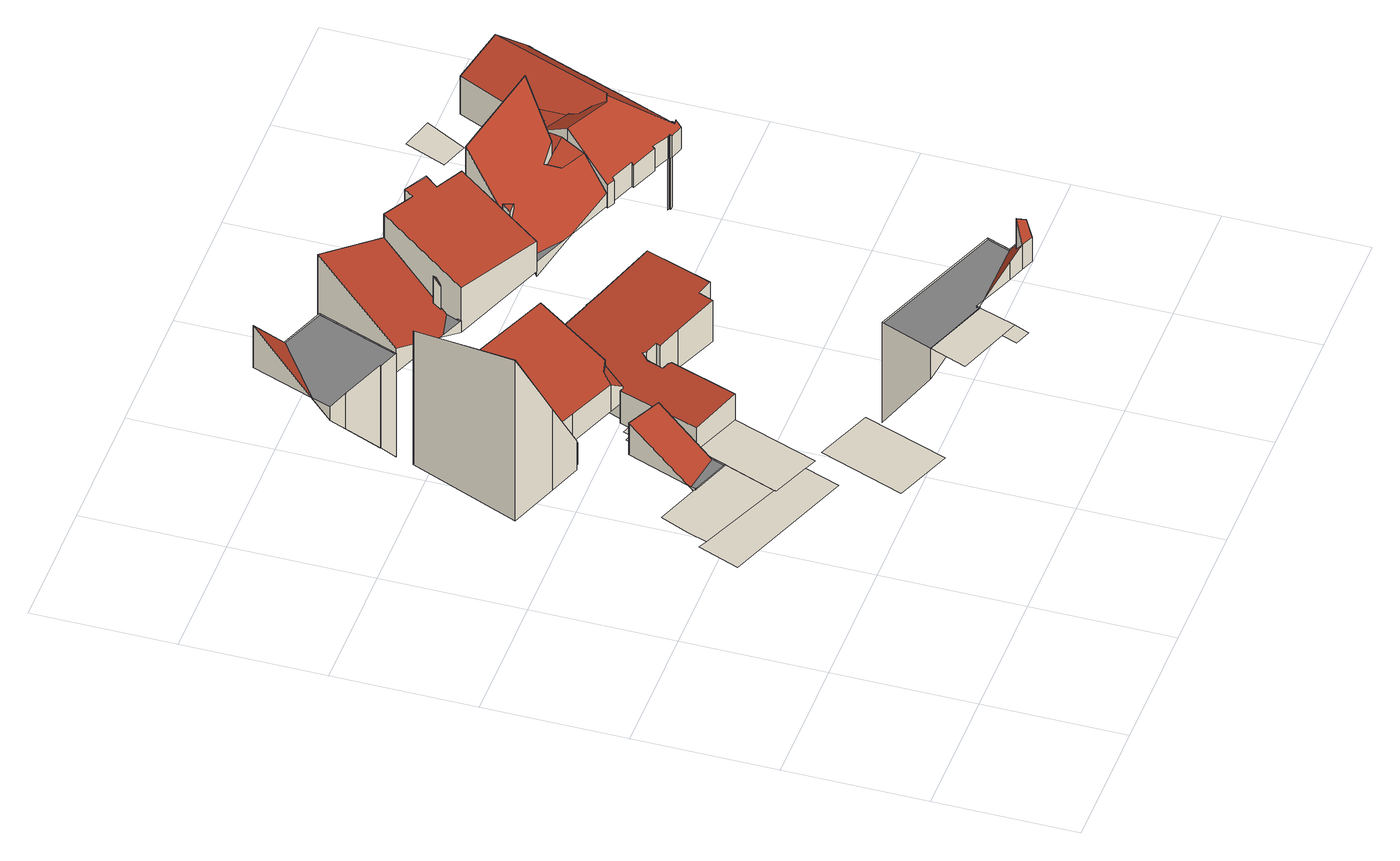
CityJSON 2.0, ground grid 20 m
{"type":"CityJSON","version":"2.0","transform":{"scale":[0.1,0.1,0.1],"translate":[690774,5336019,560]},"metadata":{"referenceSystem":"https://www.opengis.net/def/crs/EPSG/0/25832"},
"CityObjects":{
"building1":{"type":"Building","attributes":{"area_m2":55.53,"max_x":690797.88,"max_y":5336030,"min_x":690786.38,"min_y":5336021.5,"rf_extrusion_mode":"skip","rf_force_lod11":false,"rf_h_ground":605.17,"rf_h_pc_98p":0,"rf_h_roof_50p":0,"rf_h_roof_70p":0,"rf_h_roof_max":0,"rf_h_roof_min":0,"rf_is_glass_roof":false,"rf_nodata_frac":0.928,"rf_nodata_r":0,"rf_pc_select":"_HIGHEST_YET_INSUFFICIENT_COVERAGE","rf_pc_year":2026,"rf_pointcloud_unusable":true,"rf_pt_density":9.25,"rf_roof_planes":0,"rf_roof_type":"no points","rf_success":true,"rf_t_run":0,"source_file":"690_5336.gml"},"geometry":[{"type":"MultiSurface","lod":"0","boundaries":[[[0,1,2,3]]]}]},
"building2":{"type":"Building","attributes":{"area_m2":118.25,"max_x":690795.81,"max_y":5336057,"min_x":690774.81,"min_y":5336044,"rf_extrusion_mode":"skip","rf_force_lod11":false,"rf_h_ground":574.28,"rf_h_pc_98p":0,"rf_h_roof_50p":0,"rf_h_roof_70p":0,"rf_h_roof_max":0,"rf_h_roof_min":0,"rf_is_glass_roof":false,"rf_nodata_frac":0.964,"rf_nodata_r":0,"rf_pc_select":"_HIGHEST_YET_INSUFFICIENT_COVERAGE","rf_pc_year":2026,"rf_pointcloud_unusable":true,"rf_pt_density":4,"rf_roof_planes":0,"rf_roof_type":"no points","rf_success":true,"rf_t_run":0,"source_file":"690_5336.gml"},"geometry":[{"type":"MultiSurface","lod":"0","boundaries":[[[4,5,6,7,8,9,10]]]}]},
"building3":{"type":"Building","attributes":{"area_m2":5.8,"max_x":690795.94,"max_y":5336022.5,"min_x":690792.81,"min_y":5336019,"rf_extrusion_mode":"skip","rf_force_lod11":false,"rf_h_ground":605.17,"rf_h_pc_98p":0,"rf_h_roof_50p":0,"rf_h_roof_70p":0,"rf_h_roof_max":0,"rf_h_roof_min":0,"rf_is_glass_roof":false,"rf_nodata_frac":0.958,"rf_nodata_r":0,"rf_pc_select":"_HIGHEST_YET_INSUFFICIENT_COVERAGE","rf_pc_year":2026,"rf_pointcloud_unusable":true,"rf_pt_density":4,"rf_roof_planes":0,"rf_roof_type":"no points","rf_success":true,"rf_t_run":0,"source_file":"690_5336.gml"},"geometry":[{"type":"MultiSurface","lod":"0","boundaries":[[[0,11,12,13]]]}]},
"building4":{"type":"Building","attributes":{"area_m2":101.1,"max_x":690793.38,"max_y":5336063.5,"min_x":690778.38,"min_y":5336051.5,"rf_extrusion_mode":"skip","rf_force_lod11":false,"rf_h_ground":574.17,"rf_h_pc_98p":0,"rf_h_roof_50p":0,"rf_h_roof_70p":0,"rf_h_roof_max":0,"rf_h_roof_min":0,"rf_is_glass_roof":false,"rf_nodata_frac":0.955,"rf_nodata_r":0,"rf_pc_select":"_HIGHEST_YET_INSUFFICIENT_COVERAGE","rf_pc_year":2026,"rf_pointcloud_unusable":true,"rf_pt_density":4,"rf_roof_planes":0,"rf_roof_type":"no points","rf_success":true,"rf_t_run":2,"source_file":"690_5336.gml"},"geometry":[{"type":"MultiSurface","lod":"0","boundaries":[[[14,15,16,17,18]]]}]},
"building5":{"type":"Building","attributes":{"area_m2":160.46,"max_x":690811.12,"max_y":5336037.5,"min_x":690788.38,"min_y":5336023,"rf_extrusion_mode":"standard","rf_force_lod11":false,"rf_h_ground":605.17,"rf_h_pc_98p":0,"rf_h_roof_50p":0,"rf_h_roof_70p":0,"rf_h_roof_max":0,"rf_h_roof_min":0,"rf_is_glass_roof":false,"rf_nodata_frac":0.839,"rf_nodata_r":0,"rf_pc_select":"_HIGHEST_YET_INSUFFICIENT_COVERAGE","rf_pc_year":2026,"rf_pointcloud_unusable":false,"rf_pt_density":138.64,"rf_ridgelines":0,"rf_rmse_lod22":0.907,"rf_roof_planes":4,"rf_roof_type":"slanted","rf_success":true,"rf_t_run":4,"rf_volume_lod22":-889.06,"source_file":"690_5336.gml"},"children":["building5-1"]},
"building5-1":{"type":"BuildingPart","parents":["building5"],"geometry":[{"type":"MultiSurface","lod":"2.2","boundaries":[[[19,20,21,22,23,24,25,26,27]],[[19,28,29,20]],[[27,30,31]],[[28,19,31]],[[26,32,27]],[[25,33,34]],[[32,26,34]],[[33,25,24,35]],[[36,37,35]],[[35,24,23,38]],[[20,29,39,21]],[[40,22,41]],[[21,39,41]],[[42,40,37,36]],[[38,23,22,40,42]],[[37,40,41,39,29,28,31,30,27,32,34,33,35]],[[38,42,36,35]]],"semantics":{"surfaces":[{"type":"GroundSurface"},{"type":"WallSurface","on_footprint_edge":true},{"type":"WallSurface","on_footprint_edge":false},{"type":"RoofSurface","rf_azimuth":0.745,"rf_h_roof_50p":599.35,"rf_h_roof_70p":601.69,"rf_h_roof_max":612.93,"rf_h_roof_min":588.84,"rf_slope":56.98},{"type":"RoofSurface","rf_azimuth":199.88,"rf_h_roof_50p":611.34,"rf_h_roof_70p":612.09,"rf_h_roof_max":612.93,"rf_h_roof_min":609.75,"rf_slope":68.07}],"values":[0,1,1,1,1,1,1,1,2,1,1,1,1,2,1,3,4]}}]},
"building6":{"type":"Building","attributes":{"area_m2":212.73,"max_x":690792.81,"max_y":5336096.5,"min_x":690774.56,"min_y":5336076.5,"rf_extrusion_mode":"standard","rf_force_lod11":false,"rf_h_ground":574.47,"rf_h_pc_98p":0,"rf_h_roof_50p":578.88,"rf_h_roof_70p":579.17,"rf_h_roof_max":579.28,"rf_h_roof_min":578.67,"rf_is_glass_roof":false,"rf_nodata_frac":0.926,"rf_nodata_r":0,"rf_pc_select":"_HIGHEST_YET_INSUFFICIENT_COVERAGE","rf_pc_year":2026,"rf_pointcloud_unusable":false,"rf_pt_density":8.25,"rf_ridgelines":0,"rf_rmse_lod22":0.952,"rf_roof_planes":1,"rf_roof_type":"slanted","rf_success":true,"rf_t_run":2,"rf_volume_lod22":2897.31,"source_file":"690_5336.gml"},"children":["building6-1"]},
"building6-1":{"type":"BuildingPart","parents":["building6"],"geometry":[{"type":"Solid","lod":"2.2","boundaries":[[[[43,44,45,46,47,48,49,50]],[[51,48,47,52]],[[53,49,48,51]],[[54,50,49,53]],[[55,44,43,56]],[[52,47,46,57]],[[57,46,45,58]],[[58,45,44,55]],[[56,43,50,54]],[[56,54,53,51,52,57,58,55]]]],"semantics":{"surfaces":[{"type":"GroundSurface"},{"type":"WallSurface","on_footprint_edge":true},{"type":"RoofSurface","rf_azimuth":104,"rf_h_roof_50p":588.08,"rf_h_roof_70p":592.7,"rf_h_roof_max":600.92,"rf_h_roof_min":575,"rf_slope":60.06}],"values":[[0,1,1,1,1,1,1,1,1,2]]}}]},
"building7":{"type":"Building","attributes":{"area_m2":65.28,"max_x":690797.19,"max_y":5336071,"min_x":690787.69,"min_y":5336059,"rf_extrusion_mode":"standard","rf_force_lod11":false,"rf_h_ground":574.28,"rf_h_pc_98p":0,"rf_h_roof_50p":0,"rf_h_roof_70p":0,"rf_h_roof_max":0,"rf_h_roof_min":0,"rf_is_glass_roof":false,"rf_nodata_frac":0.862,"rf_nodata_r":0,"rf_pc_select":"_HIGHEST_YET_INSUFFICIENT_COVERAGE","rf_pc_year":2026,"rf_pointcloud_unusable":false,"rf_pt_density":28.44,"rf_ridgelines":0,"rf_rmse_lod22":0.952,"rf_roof_planes":1,"rf_roof_type":"slanted","rf_success":true,"rf_t_run":5,"rf_volume_lod22":128.75,"source_file":"690_5336.gml"},"children":["building7-1"]},
"building7-1":{"type":"BuildingPart","parents":["building7"],"geometry":[{"type":"MultiSurface","lod":"2.2","boundaries":[[[59,60,61,62]],[[62,63,64]],[[65,59,64]],[[63,62,61,66]],[[60,67,68]],[[66,61,68]],[[59,65,67,60]],[[67,65,64,63,66,68]]],"semantics":{"surfaces":[{"type":"GroundSurface"},{"type":"WallSurface","on_footprint_edge":true},{"type":"RoofSurface","rf_azimuth":188.53,"rf_h_roof_50p":576.37,"rf_h_roof_70p":577.59,"rf_h_roof_max":579.62,"rf_h_roof_min":573.22,"rf_slope":29.36}],"values":[0,1,1,1,1,1,1,2]}}]},
"building8":{"type":"Building","attributes":{"area_m2":98.35,"max_x":690802.12,"max_y":5336063,"min_x":690790.44,"min_y":5336048.5,"rf_extrusion_mode":"skip","rf_force_lod11":false,"rf_h_ground":574.28,"rf_h_pc_98p":0,"rf_h_roof_50p":0,"rf_h_roof_70p":0,"rf_h_roof_max":0,"rf_h_roof_min":0,"rf_is_glass_roof":false,"rf_nodata_frac":0.903,"rf_nodata_r":0,"rf_pc_select":"_HIGHEST_YET_INSUFFICIENT_COVERAGE","rf_pc_year":2026,"rf_pointcloud_unusable":true,"rf_pt_density":26.74,"rf_roof_planes":0,"rf_roof_type":"no planes","rf_success":true,"rf_t_run":1,"source_file":"690_5336.gml"},"geometry":[{"type":"MultiSurface","lod":"0","boundaries":[[[69,70,71,7]]]}]},
"building9":{"type":"Building","attributes":{"area_m2":113.41,"max_x":690807.62,"max_y":5336048,"min_x":690794.75,"min_y":5336033,"rf_extrusion_mode":"skip","rf_force_lod11":false,"rf_h_ground":574.28,"rf_h_pc_98p":0,"rf_h_roof_50p":0,"rf_h_roof_70p":0,"rf_h_roof_max":0,"rf_h_roof_min":0,"rf_is_glass_roof":false,"rf_nodata_frac":0.936,"rf_nodata_r":0,"rf_pc_select":"_HIGHEST_YET_INSUFFICIENT_COVERAGE","rf_pc_year":2026,"rf_pointcloud_unusable":true,"rf_pt_density":4,"rf_roof_planes":0,"rf_roof_type":"no points","rf_success":true,"rf_t_run":0,"source_file":"690_5336.gml"},"geometry":[{"type":"MultiSurface","lod":"0","boundaries":[[[72,73,74,75]]]}]},
"building10":{"type":"Building","attributes":{"area_m2":12.14,"max_x":690798.31,"max_y":5336073,"min_x":690793.38,"min_y":5336069,"rf_extrusion_mode":"skip","rf_force_lod11":false,"rf_h_ground":574.28,"rf_h_pc_98p":0,"rf_h_roof_50p":0,"rf_h_roof_70p":0,"rf_h_roof_max":0,"rf_h_roof_min":0,"rf_is_glass_roof":false,"rf_nodata_frac":0.833,"rf_nodata_r":0,"rf_pc_select":"_HIGHEST_YET_INSUFFICIENT_COVERAGE","rf_pc_year":2026,"rf_pointcloud_unusable":true,"rf_pt_density":8,"rf_roof_planes":0,"rf_roof_type":"no points","rf_success":true,"rf_t_run":0,"source_file":"690_5336.gml"},"geometry":[{"type":"MultiSurface","lod":"0","boundaries":[[[76,62,77,78,79,80]]]}]},
"building11":{"type":"Building","attributes":{"area_m2":177.84,"max_x":690805,"max_y":5336092,"min_x":690786.44,"min_y":5336074.5,"rf_extrusion_mode":"standard","rf_force_lod11":false,"rf_h_ground":575.28,"rf_h_pc_98p":0,"rf_h_roof_50p":579.08,"rf_h_roof_70p":579.62,"rf_h_roof_max":580.38,"rf_h_roof_min":578.42,"rf_is_glass_roof":false,"rf_nodata_frac":0.777,"rf_nodata_r":0,"rf_pc_select":"_HIGHEST_YET_INSUFFICIENT_COVERAGE","rf_pc_year":2026,"rf_pointcloud_unusable":false,"rf_pt_density":77.97,"rf_ridgelines":0,"rf_rmse_lod22":1.52,"rf_roof_planes":10,"rf_roof_type":"slanted","rf_success":true,"rf_t_run":11,"rf_volume_lod22":1228.82,"source_file":"690_5336.gml"},"children":["building11-1"]},
"building11-1":{"type":"BuildingPart","parents":["building11"],"geometry":[{"type":"Solid","lod":"2.2","boundaries":[[[[81,82,83,84,85,86,87,88,89,90]],[[91,82,81,92]],[[93,89,88,94]],[[95,90,89,93]],[[96,85,84,97]],[[92,81,90,95]],[[94,88,87,98]],[[99,97,84,83,100]],[[100,83,82,91]],[[98,87,86,101]],[[101,86,85,96]],[[97,99,102]],[[101,102,99,100,91,92,95,93,94,98]],[[102,101,96,97]]]],"semantics":{"surfaces":[{"type":"GroundSurface"},{"type":"WallSurface","on_footprint_edge":true},{"type":"WallSurface","on_footprint_edge":false},{"type":"RoofSurface","rf_azimuth":197.31,"rf_h_roof_50p":582.32,"rf_h_roof_70p":583.27,"rf_h_roof_max":584.82,"rf_h_roof_min":579.22,"rf_slope":19.39},{"type":"RoofSurface","rf_azimuth":152.1,"rf_h_roof_50p":579.57,"rf_h_roof_70p":579.84,"rf_h_roof_max":580.63,"rf_h_roof_min":578.4,"rf_slope":46.26}],"values":[[0,1,1,1,1,1,1,1,1,1,1,2,3,4]]}}]},
"building12":{"type":"Building","attributes":{"area_m2":165.88,"max_x":690801.81,"max_y":5336120.5,"min_x":690784.88,"min_y":5336104,"rf_extrusion_mode":"standard","rf_force_lod11":false,"rf_h_ground":577.78,"rf_h_pc_98p":0,"rf_h_roof_50p":0,"rf_h_roof_70p":0,"rf_h_roof_max":0,"rf_h_roof_min":0,"rf_is_glass_roof":false,"rf_nodata_frac":0.887,"rf_nodata_r":0,"rf_pc_select":"_HIGHEST_YET_INSUFFICIENT_COVERAGE","rf_pc_year":2026,"rf_pointcloud_unusable":false,"rf_pt_density":38.08,"rf_ridgelines":0,"rf_rmse_lod22":0.726,"rf_roof_planes":2,"rf_roof_type":"slanted","rf_success":true,"rf_t_run":3,"rf_volume_lod22":-842.47,"source_file":"690_5336.gml"},"children":["building12-1"]},
"building12-1":{"type":"BuildingPart","parents":["building12"],"geometry":[{"type":"MultiSurface","lod":"2.2","boundaries":[[[103,104,105,106,107,108,109]],[[103,110,111,104]],[[104,111,112,105]],[[113,106,114]],[[105,112,114]],[[115,107,116]],[[106,113,116]],[[109,117,110,103]],[[108,118,117,109]],[[107,115,118,108]],[[118,115,116,113,114,112,111,110,117]]],"semantics":{"surfaces":[{"type":"GroundSurface"},{"type":"WallSurface","on_footprint_edge":true},{"type":"RoofSurface","rf_azimuth":144.45,"rf_h_roof_50p":572.93,"rf_h_roof_70p":576.03,"rf_h_roof_max":584.65,"rf_h_roof_min":561.2,"rf_slope":53.19}],"values":[0,1,1,1,1,1,1,1,1,1,2]}}]},
"building13":{"type":"Building","attributes":{"area_m2":359.8,"max_x":690824.88,"max_y":5336087.5,"min_x":690795,"min_y":5336060.5,"rf_extrusion_mode":"standard","rf_force_lod11":false,"rf_h_ground":572.33,"rf_h_pc_98p":0,"rf_h_roof_50p":578.17,"rf_h_roof_70p":578.38,"rf_h_roof_max":579.62,"rf_h_roof_min":577.47,"rf_h_roof_ridge":578.17,"rf_is_glass_roof":false,"rf_nodata_frac":0.709,"rf_nodata_r":0,"rf_pc_select":"_HIGHEST_YET_INSUFFICIENT_COVERAGE","rf_pc_year":2026,"rf_pointcloud_unusable":false,"rf_pt_density":55.87,"rf_ridgelines":7,"rf_rmse_lod22":1.63,"rf_roof_planes":30,"rf_roof_type":"slanted","rf_success":true,"rf_t_run":23,"rf_volume_lod22":2110.55,"source_file":"690_5336.gml"},"children":["building13-1"]},
"building13-1":{"type":"BuildingPart","parents":["building13"],"geometry":[{"type":"Solid","lod":"2.2","boundaries":[[[[119,120,121,122,123,124,125,126,127,128,129,130,131,132,133,134,135,136,137,138,139,140,141,142,143]],[[144,127,126,145]],[[146,128,127,144]],[[147,135,134,148]],[[149,136,135,147]],[[150,132,131,151]],[[152,133,132,150]],[[148,134,133,152]],[[153,130,129,154]],[[154,129,128,146]],[[155,120,119,156]],[[151,131,130,153]],[[157,123,122,158]],[[156,119,143,159]],[[145,126,125,160]],[[161,124,123,157]],[[160,125,124,161]],[[158,122,121,162]],[[162,121,120,155]],[[159,143,142,163]],[[163,142,141,164]],[[164,141,140,165]],[[165,140,139,166]],[[167,137,136,149]],[[168,138,137,167]],[[166,139,138,168]],[[166,168,167,149,147,148,152,150,151,153,154,146,144,145,160,161,157,158,162,155,156,159,163,164,165]]]],"semantics":{"surfaces":[{"type":"GroundSurface"},{"type":"WallSurface","on_footprint_edge":true},{"type":"RoofSurface","rf_azimuth":312.53,"rf_h_roof_50p":578.14,"rf_h_roof_70p":578.42,"rf_h_roof_max":579.26,"rf_h_roof_min":577.17,"rf_slope":5.04}],"values":[[0,1,1,1,1,1,1,1,1,1,1,1,1,1,1,1,1,1,1,1,1,1,1,1,1,1,2]]}}]},
"building14":{"type":"Building","attributes":{"area_m2":167.84,"max_x":690814.25,"max_y":5336116,"min_x":690797.38,"min_y":5336099.5,"rf_extrusion_mode":"standard","rf_force_lod11":false,"rf_h_ground":574.62,"rf_h_pc_98p":0,"rf_h_roof_50p":0,"rf_h_roof_70p":0,"rf_h_roof_max":0,"rf_h_roof_min":0,"rf_is_glass_roof":false,"rf_nodata_frac":0.844,"rf_nodata_r":0,"rf_pc_select":"_HIGHEST_YET_INSUFFICIENT_COVERAGE","rf_pc_year":2026,"rf_pointcloud_unusable":false,"rf_pt_density":40,"rf_ridgelines":0,"rf_rmse_lod22":1.54,"rf_roof_planes":3,"rf_roof_type":"slanted","rf_success":true,"rf_t_run":4,"rf_volume_lod22":918.52,"source_file":"690_5336.gml"},"children":["building14-1"]},
"building14-1":{"type":"BuildingPart","parents":["building14"],"geometry":[{"type":"MultiSurface","lod":"2.2","boundaries":[[[169,170,171,172,173,174]],[[175,170,169,176]],[[176,169,174,177]],[[178,171,170,175]],[[179,180,172,171,178,181]],[[173,182,183]],[[177,174,183]],[[184,185,186,187]],[[187,186,180,179]],[[181,178,185,184]],[[172,180,188]],[[182,173,188]],[[181,184,187,179]],[[182,188,180,186,185,178,175,176,177,183]]],"semantics":{"surfaces":[{"type":"GroundSurface"},{"type":"WallSurface","on_footprint_edge":true},{"type":"WallSurface","on_footprint_edge":false},{"type":"RoofSurface","rf_azimuth":153.66,"rf_h_roof_50p":578.81,"rf_h_roof_70p":579.49,"rf_h_roof_max":580.25,"rf_h_roof_min":578.79,"rf_slope":58.12},{"type":"RoofSurface","rf_azimuth":168.29,"rf_h_roof_50p":580.3,"rf_h_roof_70p":582.09,"rf_h_roof_max":587.57,"rf_h_roof_min":573.34,"rf_slope":39.45}],"values":[0,1,1,1,1,1,1,2,2,2,1,1,3,4]}}]},
"building15":{"type":"Building","attributes":{"area_m2":195.93,"max_x":690828.19,"max_y":5336111,"min_x":690809.56,"min_y":5336094,"rf_extrusion_mode":"standard","rf_force_lod11":false,"rf_h_ground":572.67,"rf_h_pc_98p":0,"rf_h_roof_50p":0,"rf_h_roof_70p":0,"rf_h_roof_max":0,"rf_h_roof_min":0,"rf_is_glass_roof":false,"rf_nodata_frac":0.834,"rf_nodata_r":0,"rf_pc_select":"_HIGHEST_YET_INSUFFICIENT_COVERAGE","rf_pc_year":2026,"rf_pointcloud_unusable":false,"rf_pt_density":25.48,"rf_ridgelines":0,"rf_rmse_lod22":1.34,"rf_roof_planes":8,"rf_roof_type":"slanted","rf_success":true,"rf_t_run":5,"rf_volume_lod22":1754.93,"source_file":"690_5336.gml"},"children":["building15-1"]},
"building15-1":{"type":"BuildingPart","parents":["building15"],"geometry":[{"type":"Solid","lod":"2.2","boundaries":[[[[189,182,190,191,192,193,194,195]],[[196,194,193,197]],[[198,195,194,196]],[[197,193,192,199]],[[199,192,191,200]],[[201,182,189,202]],[[200,191,190,203]],[[203,190,182,201]],[[202,189,195,198]],[[202,198,196,197,199,200,203,201]]]],"semantics":{"surfaces":[{"type":"GroundSurface"},{"type":"WallSurface","on_footprint_edge":true},{"type":"RoofSurface","rf_azimuth":180.36,"rf_h_roof_50p":581.82,"rf_h_roof_70p":582.75,"rf_h_roof_max":585.39,"rf_h_roof_min":578.06,"rf_slope":24}],"values":[[0,1,1,1,1,1,1,1,1,2]]}}]},
"building16":{"type":"Building","attributes":{"area_m2":160.98,"max_x":690840.81,"max_y":5336104.5,"min_x":690823.75,"min_y":5336088.5,"rf_extrusion_mode":"standard","rf_force_lod11":false,"rf_h_ground":574.28,"rf_h_pc_98p":0,"rf_h_roof_50p":581.22,"rf_h_roof_70p":581.38,"rf_h_roof_max":581.78,"rf_h_roof_min":577.17,"rf_h_roof_ridge":580.89,"rf_is_glass_roof":false,"rf_nodata_frac":0.599,"rf_nodata_r":0,"rf_pc_select":"_HIGHEST_YET_INSUFFICIENT_COVERAGE","rf_pc_year":2026,"rf_pointcloud_unusable":false,"rf_pt_density":87.5,"rf_ridgelines":1,"rf_rmse_lod22":0.778,"rf_roof_planes":14,"rf_roof_type":"slanted","rf_success":true,"rf_t_run":13,"rf_volume_lod22":1128.59,"source_file":"690_5336.gml"},"children":["building16-1"]},
"building16-1":{"type":"BuildingPart","parents":["building16"],"geometry":[{"type":"MultiSurface","lod":"2.2","boundaries":[[[204,205,206,207,208,209,210,211,212]],[[213,214,215,216]],[[211,217,218]],[[219,212,218]],[[216,215,207,206,220]],[[221,208,207,215]],[[222,223,214,213]],[[223,222,224]],[[225,209,208,221]],[[226,210,209,225]],[[220,206,205,227]],[[228,229,227,230]],[[217,211,210,226]],[[231,204,232]],[[212,219,232]],[[230,227,205,204,231,233]],[[233,231,229,228]],[[225,221,215,214]],[[226,225,214,223,224]],[[233,228,230]],[[229,231,232,219,218,217,226,224,222,213,216,220,227]]],"semantics":{"surfaces":[{"type":"GroundSurface"},{"type":"WallSurface","on_footprint_edge":false},{"type":"WallSurface","on_footprint_edge":true},{"type":"RoofSurface","rf_azimuth":327.01,"rf_h_roof_50p":581.48,"rf_h_roof_70p":581.64,"rf_h_roof_max":591.37,"rf_h_roof_min":580.87,"rf_slope":16.41},{"type":"RoofSurface","rf_azimuth":230.67,"rf_h_roof_50p":581.39,"rf_h_roof_70p":581.53,"rf_h_roof_max":581.97,"rf_h_roof_min":581.01,"rf_slope":14.41},{"type":"RoofSurface","rf_azimuth":172.12,"rf_h_roof_50p":580.41,"rf_h_roof_70p":580.41,"rf_h_roof_max":580.46,"rf_h_roof_min":580.36,"rf_slope":36.71},{"type":"RoofSurface","rf_azimuth":215.18,"rf_h_roof_50p":581.08,"rf_h_roof_70p":584.71,"rf_h_roof_max":591.37,"rf_h_roof_min":572.38,"rf_slope":53.69}],"values":[0,1,2,2,2,2,1,1,2,2,2,1,2,2,2,2,1,3,4,5,6]}}]},
"building17":{"type":"Building","attributes":{"area_m2":28.83,"max_x":690843.75,"max_y":5336116,"min_x":690836.75,"min_y":5336109,"rf_extrusion_mode":"skip","rf_force_lod11":false,"rf_h_ground":575.62,"rf_h_pc_98p":0,"rf_h_roof_50p":0,"rf_h_roof_70p":0,"rf_h_roof_max":0,"rf_h_roof_min":0,"rf_is_glass_roof":false,"rf_nodata_frac":0.939,"rf_nodata_r":0,"rf_pc_select":"_HIGHEST_YET_INSUFFICIENT_COVERAGE","rf_pc_year":2026,"rf_pointcloud_unusable":true,"rf_pt_density":4,"rf_roof_planes":0,"rf_roof_type":"no points","rf_success":true,"rf_t_run":0,"source_file":"690_5336.gml"},"geometry":[{"type":"MultiSurface","lod":"0","boundaries":[[[234,235,236,237,238,239]]]}]},
"building18":{"type":"Building","attributes":{"area_m2":337.88,"max_x":690859.69,"max_y":5336112,"min_x":690836.62,"min_y":5336083,"rf_extrusion_mode":"standard","rf_force_lod11":false,"rf_h_ground":574.22,"rf_h_pc_98p":0,"rf_h_roof_50p":581.62,"rf_h_roof_70p":582.42,"rf_h_roof_max":583.58,"rf_h_roof_min":578.33,"rf_h_roof_ridge":583.9,"rf_is_glass_roof":false,"rf_nodata_frac":0,"rf_nodata_r":0,"rf_pc_select":"PREFERRED_AND_LATEST","rf_pc_year":2026,"rf_pointcloud_unusable":false,"rf_pt_density":1194.3,"rf_ridgelines":9,"rf_rmse_lod22":0.949,"rf_roof_planes":31,"rf_roof_type":"slanted","rf_success":true,"rf_t_run":161,"rf_volume_lod22":2390.22,"source_file":"690_5336.gml"},"children":["building18-1"]},
"building18-1":{"type":"BuildingPart","parents":["building18"],"geometry":[{"type":"Solid","lod":"2.2","boundaries":[[[[240,241,242,243,244,245,246,247,248,249,250,251,252,253,254,255,256,257,258,259,260,261,262,263,264,265,266,267,268,269,270]],[[271,253,252,272]],[[273,265,264,274]],[[275,266,265,273]],[[274,264,263,276]],[[276,263,262,277]],[[278,279,261,260,280,281]],[[281,280,282,283]],[[284,251,250,285]],[[285,250,249,286]],[[287,259,258,288]],[[280,260,259,287]],[[289,255,254,290]],[[290,254,253,271]],[[291,256,255,289]],[[292,293,294,295]],[[272,252,251,284]],[[286,249,248,296]],[[297,267,266,275]],[[277,262,261,279]],[[298,257,256,291]],[[299,245,244,300]],[[245,301,302,246]],[[288,258,257,298]],[[246,302,293,247]],[[295,294,301,245,299]],[[296,248,303,293,292]],[[247,293,303,248]],[[304,269,268,305]],[[306,270,269,304]],[[300,244,243,307,308]],[[308,307,309]],[[310,240,270,306]],[[307,243,242,311]],[[311,242,241,312]],[[313,314,315]],[[305,268,267,297]],[[283,282,316,317]],[[317,316,318,279,278]],[[318,316,319]],[[320,321,322]],[[314,313,323]],[[321,320,323]],[[312,241,240,310]],[[324,325,326]],[[327,328,325,324]],[[328,327,329]],[[303,293,302,301,294,293]],[[317,278,281,283]],[[319,316,282,280,287,288,298,315]],[[328,329,276,277,279,318,319,315,314,323,320,322,325]],[[326,291,289,290,271,272,284,285,286,296,292,295,299,300,308,309,327,324]],[[329,327,309,307,311,312,310,306,304,305,297,275,273,274,276]],[[291,326,325,322,321,323,313,315,298]]]],"semantics":{"surfaces":[{"type":"GroundSurface"},{"type":"WallSurface","on_footprint_edge":true},{"type":"WallSurface","on_footprint_edge":false},{"type":"RoofSurface","rf_azimuth":272.59,"rf_h_roof_50p":565.76,"rf_h_roof_70p":565.79,"rf_h_roof_max":565.93,"rf_h_roof_min":565.67,"rf_slope":30.02},{"type":"RoofSurface","rf_azimuth":132.71,"rf_h_roof_50p":582.35,"rf_h_roof_70p":582.35,"rf_h_roof_max":582.38,"rf_h_roof_min":582.3,"rf_slope":4.25},{"type":"RoofSurface","rf_azimuth":23.1,"rf_h_roof_50p":581.17,"rf_h_roof_70p":581.23,"rf_h_roof_max":582.3,"rf_h_roof_min":580.9,"rf_slope":6.42},{"type":"RoofSurface","rf_azimuth":291.04,"rf_h_roof_50p":582.09,"rf_h_roof_70p":582.67,"rf_h_roof_max":583.77,"rf_h_roof_min":580.17,"rf_slope":25.05},{"type":"RoofSurface","rf_azimuth":200.05,"rf_h_roof_50p":580.68,"rf_h_roof_70p":581.86,"rf_h_roof_max":584.07,"rf_h_roof_min":577.99,"rf_slope":41.68},{"type":"RoofSurface","rf_azimuth":111.37,"rf_h_roof_50p":580.81,"rf_h_roof_70p":581.93,"rf_h_roof_max":583.77,"rf_h_roof_min":577.61,"rf_slope":42.24},{"type":"RoofSurface","rf_azimuth":28.83,"rf_h_roof_50p":582.59,"rf_h_roof_70p":582.98,"rf_h_roof_max":584.02,"rf_h_roof_min":581.29,"rf_slope":31.52}],"values":[[0,1,1,1,1,1,1,2,1,1,1,1,1,1,1,2,1,1,1,1,1,1,1,1,1,2,2,1,1,1,1,2,1,1,1,2,1,2,2,2,2,2,2,1,2,2,2,3,4,5,6,7,8,9]]}}]}
},
"vertices":[
[220,24,452],[238,76,452],[144,110,452],[124,59,452],
[8,324,143],[199,251,143],[218,301,143],[164,323,143],[165,325,143],[44,376,143],[31,382,143],
[196,33,452],[188,11,452],[211,2,452],
[44,376,142],[165,325,142],[194,400,142],[72,445,142],[55,405,142],
[144,111,452],[173,185,452],[371,108,452],[349,50,452],[345,41,452],[326,48,452],[302,57,452],[241,81,452],[239,76,452],[144,111,401],[173,185,286],[239,76,453],[237,76,452],[241,81,444],[302,57,480],[254,76,452],[326,48,493],[335,59,527],[335,59,476],[345,41,492],[371,108,400],[349,50,490],[358,75,452],[349,50,516],
[71,775,145],[163,740,145],[183,732,145],[188,730,145],[143,619,145],[124,575,145],[78,592,145],[6,619,145],[124,575,193],[143,619,180],[78,592,278],[6,619,412],[163,740,198],[71,775,367],[188,730,151],[183,732,161],
[194,400,143],[137,421,143],[175,522,143],[232,501,143],[232,501,189],[202,423,143],[194,400,129],[175,522,196],[137,421,136],[141,432,143],
[235,294,143],[281,415,143],[210,442,143],
[291,139,143],[336,259,143],[254,291,143],[208,171,143],
[194,515,143],[243,532,143],[215,542,143],[211,531,143],[201,534,143],
[143,619,153],[188,730,153],[310,683,153],[270,584,153],[259,557,153],[237,566,153],[165,594,153],[139,604,153],[126,574,153],[124,575,153],[188,730,247],[143,619,206],[126,574,189],[139,604,200],[124,575,189],[259,557,179],[270,584,198],[165,594,199],[270,584,207],[310,683,244],[237,566,197],[251,580,203],
[205,862,178],[140,887,178],[109,898,178],[152,1014,178],[278,966,178],[234,850,178],[205,861,178],[205,862,41],[140,887,119],[109,898,155],[152,1014,248],[119,926,178],[278,966,98],[211,992,178],[205,861,41],[234,850,6],
[315,543,123],[306,519,123],[316,515,123],[318,511,123],[281,415,123],[210,443,123],[236,512,123],[253,559,123],[259,557,123],[310,683,123],[352,667,123],[352,666,123],[395,649,123],[396,650,123],[401,647,123],[423,638,123],[509,605,123],[471,509,123],[449,517,123],[440,496,123],[376,522,123],[344,535,123],[347,541,123],[330,548,123],[327,553,123],[259,557,176],[253,559,176],[310,683,172],[509,605,189],[423,638,182],[471,509,193],[396,650,179],[395,649,179],[401,647,180],[352,666,176],[352,667,176],[306,519,181],[315,543,181],[281,415,186],[318,511,183],[327,553,181],[236,512,177],[210,443,180],[316,515,182],[330,548,181],[347,541,183],[344,535,183],[376,522,186],[449,517,191],[440,496,191],
[279,969,146],[403,921,146],[371,841,146],[368,835,146],[355,803,146],[234,850,146],[403,921,215],[279,969,275],[234,850,186],[371,841,156],[368,835,188],[368,835,151],[371,841,195],[355,803,127],[316,818,146],[364,843,203],[364,843,158],[364,833,150],[364,833,188],[366,828,146],
[497,748,127],[403,921,127],[457,900,127],[461,912,127],[501,896,127],[494,880,127],[542,862,127],[494,880,236],[501,896,244],[542,862,228],[461,912,250],[457,900,245],[355,803,201],[497,748,177],[403,921,254],
[514,789,143],[518,800,143],[539,856,143],[650,813,143],[668,806,143],[653,765,143],[640,731,143],[627,697,143],[497,748,143],[620,768,238],[620,768,214],[650,813,208],[650,813,312],[627,697,165],[563,722,143],[497,748,119],[539,856,273],[668,806,213],[595,770,221],[595,770,210],[608,750,209],[653,765,220],[640,731,212],[518,800,194],[532,790,200],[532,790,193],[518,800,209],[514,789,178],[504,764,143],[514,789,201],
[666,899,156],[698,958,156],[651,971,156],[628,915,156],[627,913,156],[658,902,156],
[801,745,142],[766,657,142],[770,655,142],[767,650,142],[764,642,142],[745,648,142],[742,649,142],[742,651,142],[740,652,142],[714,664,142],[713,661,142],[674,676,142],[675,679,142],[639,693,142],[637,690,142],[626,695,142],[650,756,142],[665,796,142],[668,806,142],[685,799,142],[689,808,142],[697,827,142],[743,929,142],[800,901,142],[855,875,142],[857,874,142],[855,869,142],[847,872,142],[814,789,142],[816,788,142],[799,745,142],[639,693,183],[675,679,182],[857,874,177],[855,875,179],[855,869,177],[800,901,235],[743,929,205],[697,827,224],[697,827,203],[689,808,211],[689,808,223],[702,816,209],[702,816,223],[674,676,179],[713,661,179],[714,664,181],[685,799,212],[668,806,212],[626,695,180],[637,690,180],[650,756,239],[742,651,180],[742,651,58],[744,651,59],[744,651,180],[740,652,179],[847,872,186],[665,796,213],[745,648,177],[764,642,178],[745,648,59],[742,649,57],[740,652,57],[816,788,184],[814,789,186],[799,745,184],[767,650,179],[767,650,186],[761,650,184],[801,745,182],[770,655,179],[766,657,182],[705,772,214],[705,772,215],[702,774,214],[704,822,209],[704,822,223],[704,822,206],[708,818,209],[700,757,216],[700,757,223],[717,745,225],[704,770,215],[725,728,238],[725,728,231],[719,726,235],[727,729,239],[727,729,232],[734,731,235]
]}
